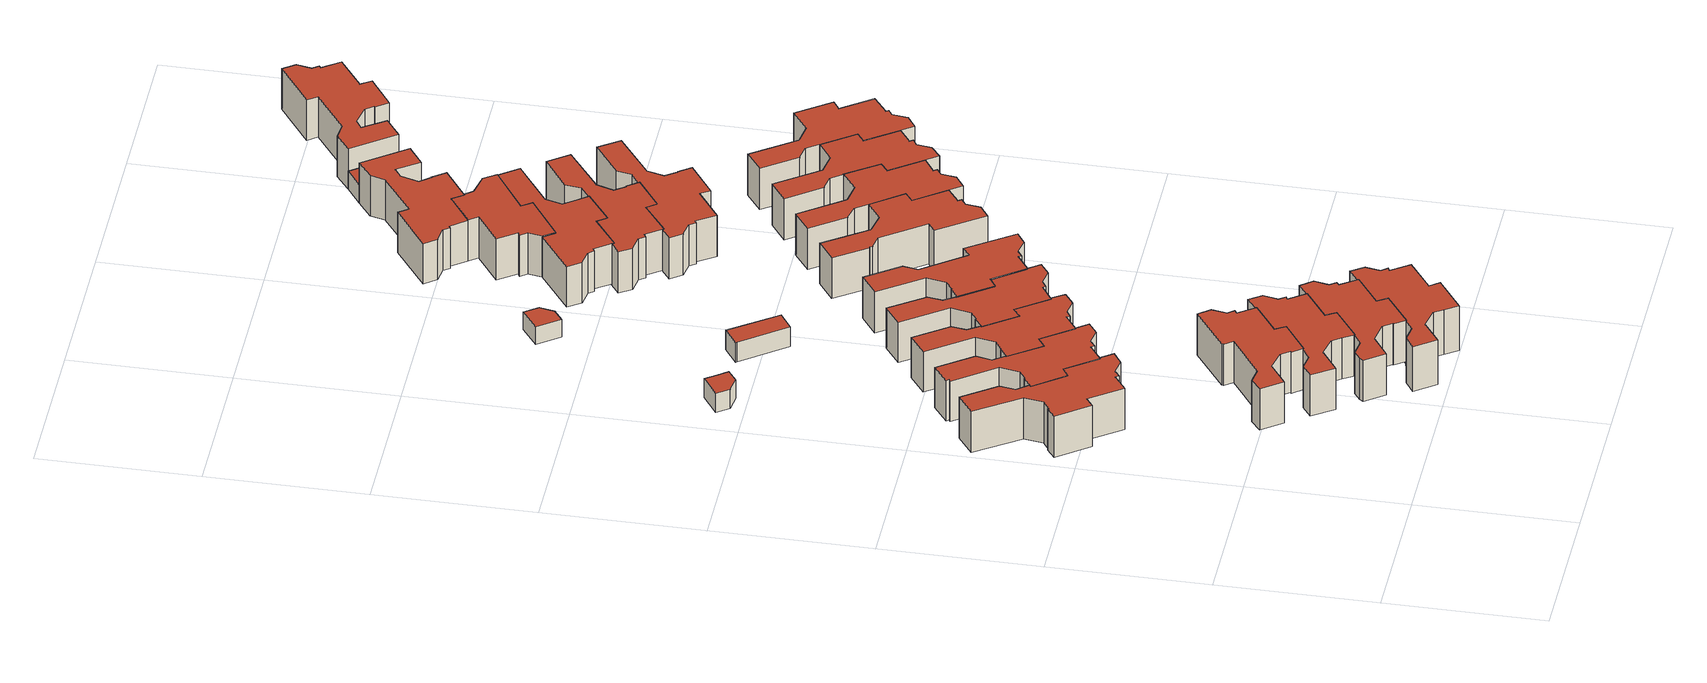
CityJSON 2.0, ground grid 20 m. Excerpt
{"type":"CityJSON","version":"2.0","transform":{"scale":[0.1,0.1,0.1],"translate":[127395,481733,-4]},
"CityObjects":{
"building1":{"type":"Building","attributes":{"b3_dak_type":"multiple horizontal","b3_h_dak_50p":2.97,"b3_h_dak_70p":2.99,"b3_h_dak_max":3.89,"b3_h_dak_min":-0.22,"b3_h_maaiveld":-2.86,"b3_kas_warenhuis":false,"b3_mutatie_ahn3_ahn4":false,"b3_reconstructie_onvolledig":false,"b3_rmse_lod12":1.41,"b3_rmse_lod13":0.107,"b3_rmse_lod22":0.107,"b3_val3dity_lod12":"[]","b3_val3dity_lod13":"[]","b3_val3dity_lod22":"[]","b3_volume_lod12":563.23,"b3_volume_lod13":501.53,"b3_volume_lod22":500.66,"geconstateerd":false,"oorspronkelijkbouwjaar":1978,"status":"Pand in gebruik"},"children":["building1-1"]},
"building1-1":{"type":"BuildingPart","parents":["building1"],"geometry":[{"type":"Solid","lod":"1.2","boundaries":[[[[0,1,2,3,4,5,6,7,8,9,10,11,12,13,14,15,16,17,18,19,20,21,22]],[[23,10,9,24]],[[25,11,10,23]],[[26,19,18,27]],[[28,22,21,29]],[[29,21,20,30]],[[31,14,13,32]],[[27,18,17,33]],[[33,17,16,34]],[[34,16,15,35]],[[30,20,19,26]],[[35,15,14,31]],[[24,9,8,36]],[[37,12,11,25]],[[32,13,12,37]],[[38,1,0,39]],[[40,2,1,38]],[[41,7,6,42]],[[42,6,5,43]],[[36,8,7,41]],[[43,5,4,44]],[[44,4,3,45]],[[45,3,2,40]],[[39,0,22,28]],[[39,28,29,30,26,27,33,34,35,31,32,37,25,23,24,36,41,42,43,44,45,40,38]]]],"semantics":{"surfaces":[{"type":"GroundSurface"},{"type":"WallSurface","on_footprint_edge":true},{"type":"RoofSurface"}],"values":[[0,1,1,1,1,1,1,1,1,1,1,1,1,1,1,1,1,1,1,1,1,1,1,1,2]]}}]},
"building2":{"type":"Building","attributes":{"b3_dak_type":"multiple horizontal","b3_h_dak_50p":2.95,"b3_h_dak_70p":2.96,"b3_h_dak_max":3.87,"b3_h_dak_min":-0.23,"b3_h_maaiveld":-2.85,"b3_kas_warenhuis":false,"b3_mutatie_ahn3_ahn4":false,"b3_reconstructie_onvolledig":false,"b3_rmse_lod12":1.06,"b3_rmse_lod13":0.112,"b3_rmse_lod22":0.112,"b3_val3dity_lod12":"[]","b3_val3dity_lod13":"[]","b3_val3dity_lod22":"[]","b3_volume_lod12":508.77,"b3_volume_lod13":480.36,"b3_volume_lod22":480.22,"geconstateerd":false,"oorspronkelijkbouwjaar":1978,"status":"Pand in gebruik"},"children":["building2-1"]},
"building2-1":{"type":"BuildingPart","parents":["building2"],"geometry":[{"type":"Solid","lod":"1.2","boundaries":[[[[46,47,48,49,50,51,52,53,54,55,56,57,58,59,60,61,62,63,64,65,66]],[[67,53,52,68]],[[69,58,57,70]],[[71,62,61,72]],[[73,49,48,74]],[[75,50,49,73]],[[70,57,56,76]],[[76,56,55,77]],[[77,55,54,78]],[[79,59,58,69]],[[78,54,53,67]],[[80,51,50,75]],[[68,52,51,80]],[[81,47,46,82]],[[74,48,47,81]],[[82,46,66,83]],[[84,63,62,71]],[[72,61,60,85]],[[85,60,59,79]],[[83,66,65,86]],[[87,64,63,84]],[[86,65,64,87]],[[86,87,84,71,72,85,79,69,70,76,77,78,67,68,80,75,73,74,81,82,83]]]],"semantics":{"surfaces":[{"type":"GroundSurface"},{"type":"WallSurface","on_footprint_edge":true},{"type":"RoofSurface"}],"values":[[0,1,1,1,1,1,1,1,1,1,1,1,1,1,1,1,1,1,1,1,1,1,2]]}}]},
"building3":{"type":"Building","attributes":{"b3_dak_type":"multiple horizontal","b3_h_dak_50p":2.97,"b3_h_dak_70p":2.99,"b3_h_dak_max":4.16,"b3_h_dak_min":-0.22,"b3_h_maaiveld":-2.82,"b3_kas_warenhuis":false,"b3_mutatie_ahn3_ahn4":false,"b3_reconstructie_onvolledig":false,"b3_rmse_lod12":1.44,"b3_rmse_lod13":0.101,"b3_rmse_lod22":0.101,"b3_val3dity_lod12":"[]","b3_val3dity_lod13":"[]","b3_val3dity_lod22":"[]","b3_volume_lod12":552.37,"b3_volume_lod13":491.24,"b3_volume_lod22":490.41,"geconstateerd":false,"oorspronkelijkbouwjaar":1978,"status":"Pand in gebruik"},"children":["building3-1"]},
"building3-1":{"type":"BuildingPart","parents":["building3"],"geometry":[{"type":"Solid","lod":"1.2","boundaries":[[[[88,89,90,91,92,93,94,95,96,97,98,99,100,101,102,103,104,105,106,107,108,109,110,111,112]],[[113,101,100,114]],[[115,102,101,113]],[[116,110,109,117]],[[118,112,111,119]],[[120,88,112,118]],[[45,105,104,44]],[[117,109,108,121]],[[121,108,107,122]],[[122,107,106,40]],[[40,106,105,45]],[[114,100,99,123]],[[43,103,102,115]],[[44,104,103,43]],[[124,92,91,125]],[[126,93,92,124]],[[127,98,97,128]],[[128,97,96,129]],[[123,99,98,127]],[[129,96,95,130]],[[130,95,94,131]],[[131,94,93,126]],[[125,91,90,132]],[[132,90,89,133]],[[119,111,110,116]],[[133,89,88,120]],[[133,120,118,119,116,117,121,122,40,45,44,43,115,113,114,123,127,128,129,130,131,126,124,125,132]]]],"semantics":{"surfaces":[{"type":"GroundSurface"},{"type":"WallSurface","on_footprint_edge":true},{"type":"RoofSurface"}],"values":[[0,1,1,1,1,1,1,1,1,1,1,1,1,1,1,1,1,1,1,1,1,1,1,1,1,1,2]]}}]},
"building4":{"type":"Building","attributes":{"b3_dak_type":"multiple horizontal","b3_h_dak_50p":2.94,"b3_h_dak_70p":2.95,"b3_h_dak_max":3.86,"b3_h_dak_min":-0.25,"b3_h_maaiveld":-2.88,"b3_kas_warenhuis":false,"b3_mutatie_ahn3_ahn4":false,"b3_reconstructie_onvolledig":false,"b3_rmse_lod12":1.03,"b3_rmse_lod13":0.111,"b3_rmse_lod22":0.111,"b3_val3dity_lod12":"[]","b3_val3dity_lod13":"[]","b3_val3dity_lod22":"[]","b3_volume_lod12":493.29,"b3_volume_lod13":463.7,"b3_volume_lod22":463.24,"geconstateerd":false,"oorspronkelijkbouwjaar":1978,"status":"Pand in gebruik"},"children":["building4-1"]},
"building4-1":{"type":"BuildingPart","parents":["building4"],"geometry":[{"type":"Solid","lod":"1.2","boundaries":[[[[134,135,136,54,53,52,51,137,138,139,140,141,142,143,144,145,146,147,148,149,150,151]],[[152,145,144,153]],[[154,149,148,155]],[[156,135,134,157]],[[158,141,140,159]],[[160,142,141,158]],[[155,148,147,161]],[[161,147,146,162]],[[163,150,149,154]],[[162,146,145,152]],[[80,51,52,68]],[[164,137,51,80]],[[165,143,142,160]],[[153,144,143,165]],[[166,136,135,156]],[[78,54,136,166]],[[167,138,137,164]],[[159,140,139,168]],[[168,139,138,167]],[[68,52,53,67]],[[67,53,54,78]],[[157,134,151,169]],[[169,151,150,163]],[[169,163,154,155,161,162,152,153,165,160,158,159,168,167,164,80,68,67,78,166,156,157]]]],"semantics":{"surfaces":[{"type":"GroundSurface"},{"type":"WallSurface","on_footprint_edge":true},{"type":"RoofSurface"}],"values":[[0,1,1,1,1,1,1,1,1,1,1,1,1,1,1,1,1,1,1,1,1,1,1,2]]}}]},
"building5":{"type":"Building","attributes":{"b3_dak_type":"multiple horizontal","b3_h_dak_50p":-0.2,"b3_h_dak_70p":-0.18,"b3_h_dak_max":-0.05,"b3_h_dak_min":-0.37,"b3_h_maaiveld":-2.86,"b3_kas_warenhuis":false,"b3_mutatie_ahn3_ahn4":false,"b3_reconstructie_onvolledig":false,"b3_rmse_lod12":0.0463,"b3_rmse_lod13":0.0463,"b3_rmse_lod22":0.0457,"b3_val3dity_lod12":"[]","b3_val3dity_lod13":"[]","b3_val3dity_lod22":"[]","b3_volume_lod12":25.71,"b3_volume_lod13":25.71,"b3_volume_lod22":25.7,"geconstateerd":false,"oorspronkelijkbouwjaar":1978,"status":"Pand in gebruik"},"children":["building5-1"]},
"building5-1":{"type":"BuildingPart","parents":["building5"],"geometry":[{"type":"Solid","lod":"1.2","boundaries":[[[[170,171,172,173,174,175]],[[176,171,170,177]],[[178,172,171,176]],[[179,173,172,178]],[[177,170,175,180]],[[180,175,174,181]],[[181,174,173,179]],[[181,179,178,176,177,180]]]],"semantics":{"surfaces":[{"type":"GroundSurface"},{"type":"WallSurface","on_footprint_edge":true},{"type":"RoofSurface"}],"values":[[0,1,1,1,1,1,1,2]]}}]},
"building6":{"type":"Building","attributes":{"b3_dak_type":"multiple horizontal","b3_h_dak_50p":2.94,"b3_h_dak_70p":2.96,"b3_h_dak_max":3.9,"b3_h_dak_min":-0.2,"b3_h_maaiveld":-2.87,"b3_kas_warenhuis":false,"b3_mutatie_ahn3_ahn4":false,"b3_reconstructie_onvolledig":false,"b3_rmse_lod12":1.04,"b3_rmse_lod13":0.114,"b3_rmse_lod22":0.113,"b3_val3dity_lod12":"[]","b3_val3dity_lod13":"[]","b3_val3dity_lod22":"[]","b3_volume_lod12":497.95,"b3_volume_lod13":465.53,"b3_volume_lod22":465.27,"geconstateerd":false,"oorspronkelijkbouwjaar":1978,"status":"Pand in gebruik"},"children":["building6-1"]},
"building6-1":{"type":"BuildingPart","parents":["building6"],"geometry":[{"type":"Solid","lod":"1.2","boundaries":[[[[182,183,146,145,144,143,184,185,186,187,188,189,190,191,192,193,194,195,196,197,198,199,200,201]],[[202,192,191,203]],[[204,197,196,205]],[[206,198,197,204]],[[207,188,187,208]],[[209,189,188,207]],[[205,196,195,210]],[[210,195,194,211]],[[211,194,193,212]],[[212,193,192,202]],[[208,187,186,213]],[[214,190,189,209]],[[203,191,190,214]],[[215,183,182,216]],[[162,146,183,215]],[[217,185,184,218]],[[218,184,143,165]],[[213,186,185,217]],[[165,143,144,153]],[[153,144,145,152]],[[152,145,146,162]],[[216,182,201,219]],[[220,199,198,206]],[[219,201,200,221]],[[221,200,199,220]],[[221,220,206,204,205,210,211,212,202,203,214,209,207,208,213,217,218,165,153,152,162,215,216,219]]]],"semantics":{"surfaces":[{"type":"GroundSurface"},{"type":"WallSurface","on_footprint_edge":true},{"type":"RoofSurface"}],"values":[[0,1,1,1,1,1,1,1,1,1,1,1,1,1,1,1,1,1,1,1,1,1,1,1,1,2]]}}]},
"building7":{"type":"Building","attributes":{"b3_dak_type":"multiple horizontal","b3_h_dak_50p":3.01,"b3_h_dak_70p":3.02,"b3_h_dak_max":3.23,"b3_h_dak_min":-0.16,"b3_h_maaiveld":-3.36,"b3_kas_warenhuis":false,"b3_mutatie_ahn3_ahn4":false,"b3_reconstructie_onvolledig":false,"b3_rmse_lod12":1.03,"b3_rmse_lod13":0.0309,"b3_rmse_lod22":0.0296,"b3_val3dity_lod12":"[]","b3_val3dity_lod13":"[]","b3_val3dity_lod22":"[]","b3_volume_lod12":557.04,"b3_volume_lod13":526.97,"b3_volume_lod22":526.44,"geconstateerd":false,"oorspronkelijkbouwjaar":1978,"status":"Pand in gebruik"},"children":["building7-1"]},
"building7-1":{"type":"BuildingPart","parents":["building7"],"geometry":[{"type":"Solid","lod":"1.2","boundaries":[[[[222,223,224,225,226,227,228,229,230,231,232,233,234,235,236,237,238,239,240,241,242,243]],[[244,241,240,245]],[[246,223,222,247]],[[248,233,232,249]],[[250,234,233,248]],[[245,240,239,251]],[[251,239,238,252]],[[253,242,241,244]],[[254,237,236,255]],[[252,238,237,254]],[[249,232,231,256]],[[257,235,234,250]],[[255,236,235,257]],[[258,224,223,246]],[[212,225,224,258]],[[259,230,229,260]],[[260,229,228,214]],[[256,231,230,259]],[[214,228,227,203]],[[203,227,226,202]],[[202,226,225,212]],[[247,222,243,261]],[[261,243,242,253]],[[261,253,244,245,251,252,254,255,257,250,248,249,256,259,260,214,203,202,212,258,246,247]]]],"semantics":{"surfaces":[{"type":"GroundSurface"},{"type":"WallSurface","on_footprint_edge":true},{"type":"RoofSurface"}],"values":[[0,1,1,1,1,1,1,1,1,1,1,1,1,1,1,1,1,1,1,1,1,1,1,2]]}}]},
"building8":{"type":"Building","attributes":{"b3_dak_type":"multiple horizontal","b3_h_dak_50p":2.96,"b3_h_dak_70p":2.98,"b3_h_dak_max":3.89,"b3_h_dak_min":-0.31,"b3_h_maaiveld":-2.83,"b3_kas_warenhuis":false,"b3_mutatie_ahn3_ahn4":false,"b3_reconstructie_onvolledig":false,"b3_rmse_lod12":1.5,"b3_rmse_lod13":0.111,"b3_rmse_lod22":0.111,"b3_val3dity_lod12":"[]","b3_val3dity_lod13":"[]","b3_val3dity_lod22":"[]","b3_volume_lod12":550.15,"b3_volume_lod13":486.64,"b3_volume_lod22":485.72,"geconstateerd":false,"oorspronkelijkbouwjaar":1978,"status":"Pand in gebruik"},"children":["building8-1"]},
"building8-1":{"type":"BuildingPart","parents":["building8"],"geometry":[{"type":"Solid","lod":"1.2","boundaries":[[[[262,263,264,96,95,94,93,265,266,267,268,269,270,271,272,273,274,275,276,277,278,279,280,281,282]],[[283,263,262,284]],[[285,264,263,283]],[[286,268,267,287]],[[288,271,270,289]],[[289,270,269,290]],[[131,94,95,130]],[[287,267,266,291]],[[291,266,265,292]],[[292,265,93,126]],[[290,269,268,286]],[[126,93,94,131]],[[284,262,282,293]],[[129,96,264,285]],[[130,95,96,129]],[[294,273,272,295]],[[296,274,273,294]],[[293,282,281,297]],[[297,281,280,298]],[[299,279,278,300]],[[301,277,276,302]],[[302,276,275,303]],[[300,278,277,301]],[[303,275,274,296]],[[295,272,271,288]],[[298,280,279,299]],[[298,299,300,301,302,303,296,294,295,288,289,290,286,287,291,292,126,131,130,129,285,283,284,293,297]]]],"semantics":{"surfaces":[{"type":"GroundSurface"},{"type":"WallSurface","on_footprint_edge":true},{"type":"RoofSurface"}],"values":[[0,1,1,1,1,1,1,1,1,1,1,1,1,1,1,1,1,1,1,1,1,1,1,1,1,1,2]]}}]},
"building9":{"type":"Building","attributes":{"b3_dak_type":"multiple horizontal","b3_h_dak_50p":-0.06,"b3_h_dak_70p":-0.04,"b3_h_dak_max":0.17,"b3_h_dak_min":-0.15,"b3_h_maaiveld":-2.81,"b3_kas_warenhuis":false,"b3_mutatie_ahn3_ahn4":false,"b3_reconstructie_onvolledig":false,"b3_rmse_lod12":0.0431,"b3_rmse_lod13":0.0431,"b3_rmse_lod22":0.0318,"b3_val3dity_lod12":"[]","b3_val3dity_lod13":"[]","b3_val3dity_lod22":"[]","b3_volume_lod12":53.74,"b3_volume_lod13":53.74,"b3_volume_lod22":53.49,"geconstateerd":false,"oorspronkelijkbouwjaar":1998,"status":"Pand in gebruik"},"children":["building9-1"]},
"building9-1":{"type":"BuildingPart","parents":["building9"],"geometry":[{"type":"Solid","lod":"1.2","boundaries":[[[[304,305,306,307,308]],[[309,304,308,310]],[[310,308,307,311]],[[311,307,306,312]],[[312,306,305,313]],[[313,305,304,309]],[[313,309,310,311,312]]]],"semantics":{"surfaces":[{"type":"GroundSurface"},{"type":"WallSurface","on_footprint_edge":true},{"type":"RoofSurface"}],"values":[[0,1,1,1,1,1,2]]}}]},
"building10":{"type":"Building","attributes":{"b3_dak_type":"multiple horizontal","b3_h_dak_50p":2.97,"b3_h_dak_70p":2.99,"b3_h_dak_max":3.93,"b3_h_dak_min":-0.15,"b3_h_maaiveld":-2.81,"b3_kas_warenhuis":false,"b3_mutatie_ahn3_ahn4":false,"b3_reconstructie_onvolledig":false,"b3_rmse_lod12":1.39,"b3_rmse_lod13":0.11,"b3_rmse_lod22":0.109,"b3_val3dity_lod12":"[]","b3_val3dity_lod13":"[]","b3_val3dity_lod22":"[]","b3_volume_lod12":549.54,"b3_volume_lod13":488.63,"b3_volume_lod22":487.69,"geconstateerd":false,"oorspronkelijkbouwjaar":1978,"status":"Pand in gebruik"},"children":["building10-1"]},
"building10-1":{"type":"BuildingPart","parents":["building10"],"geometry":[{"type":"Solid","lod":"1.2","boundaries":[[[[314,315,316,317,318,319,320,321,322,323,324,325,277,276,275,274,326,327,328,329,330,331,332]],[[333,324,323,334]],[[335,325,324,333]],[[336,329,328,337]],[[338,332,331,339]],[[339,331,330,340]],[[303,275,276,302]],[[337,328,327,341]],[[341,327,326,342]],[[342,326,274,296]],[[340,330,329,336]],[[296,274,275,303]],[[334,323,322,343]],[[301,277,325,335]],[[302,276,277,301]],[[344,315,314,345]],[[346,316,315,344]],[[347,321,320,348]],[[348,320,319,349]],[[343,322,321,347]],[[349,319,318,350]],[[350,318,317,351]],[[351,317,316,346]],[[345,314,332,338]],[[345,338,339,340,336,337,341,342,296,303,302,301,335,333,334,343,347,348,349,350,351,346,344]]]],"semantics":{"surfaces":[{"type":"GroundSurface"},{"type":"WallSurface","on_footprint_edge":true},{"type":"RoofSurface"}],"values":[[0,1,1,1,1,1,1,1,1,1,1,1,1,1,1,1,1,1,1,1,1,1,1,1,2]]}}]},
"building11":{"type":"Building","attributes":{"b3_dak_type":"multiple horizontal","b3_h_dak_50p":-0.18,"b3_h_dak_70p":-0.15,"b3_h_dak_max":-0.06,"b3_h_dak_min":-0.28,"b3_h_maaiveld":-2.73,"b3_kas_warenhuis":false,"b3_mutatie_ahn3_ahn4":false,"b3_reconstructie_onvolledig":false,"b3_rmse_lod12":0.0404,"b3_rmse_lod13":0.0404,"b3_rmse_lod22":0.0387,"b3_val3dity_lod12":"[]","b3_val3dity_lod13":"[]","b3_val3dity_lod22":"[]","b3_volume_lod12":26.04,"b3_volume_lod13":26.04,"b3_volume_lod22":25.97,"geconstateerd":false,"oorspronkelijkbouwjaar":1978,"status":"Pand in gebruik"},"children":["building11-1"]},
"building11-1":{"type":"BuildingPart","parents":["building11"],"geometry":[{"type":"Solid","lod":"1.2","boundaries":[[[[352,353,354,355,356]],[[357,353,352,358]],[[359,355,354,360]],[[360,354,353,357]],[[361,356,355,359]],[[358,352,356,361]],[[358,361,359,360,357]]]],"semantics":{"surfaces":[{"type":"GroundSurface"},{"type":"WallSurface","on_footprint_edge":true},{"type":"RoofSurface"}],"values":[[0,1,1,1,1,1,2]]}}]},
"building12":{"type":"Building","attributes":{"b3_dak_type":"multiple horizontal","b3_h_dak_50p":3.01,"b3_h_dak_70p":3.06,"b3_h_dak_max":3.98,"b3_h_dak_min":-0.26,"b3_h_maaiveld":-2.8,"b3_kas_warenhuis":false,"b3_mutatie_ahn3_ahn4":false,"b3_reconstructie_onvolledig":false,"b3_rmse_lod12":1.43,"b3_rmse_lod13":0.128,"b3_rmse_lod22":0.124,"b3_val3dity_lod12":"[]","b3_val3dity_lod13":"[]","b3_val3dity_lod22":"[]","b3_volume_lod12":576.43,"b3_volume_lod13":513.36,"b3_volume_lod22":509.9,"geconstateerd":false,"oorspronkelijkbouwjaar":1978,"status":"Pand in gebruik"},"children":["building12-1"]},
"building12-1":{"type":"BuildingPart","parents":["building12"],"geometry":[{"type":"Solid","lod":"1.2","boundaries":[[[[362,363,364,365,366,367,368,319,318,317,316,369,370,371,372,373,374,375,376]],[[377,367,366,378]],[[379,368,367,377]],[[380,372,371,381]],[[382,375,374,383]],[[383,374,373,384]],[[385,317,318,386]],[[381,371,370,387]],[[387,370,369,388]],[[388,369,316,389]],[[384,373,372,380]],[[389,316,317,385]],[[390,363,362,391]],[[392,319,368,379]],[[386,318,319,392]],[[393,365,364,394]],[[378,366,365,393]],[[394,364,363,390]],[[391,362,376,395]],[[395,376,375,382]],[[395,382,383,384,380,381,387,388,389,385,386,392,379,377,378,393,394,390,391]]]],"semantics":{"surfaces":[{"type":"GroundSurface"},{"type":"WallSurface","on_footprint_edge":true},{"type":"RoofSurface"}],"values":[[0,1,1,1,1,1,1,1,1,1,1,1,1,1,1,1,1,1,1,1,2]]}}]},
"building13":{"type":"Building","attributes":{"b3_dak_type":"multiple horizontal","b3_h_dak_50p":2.97,"b3_h_dak_70p":2.99,"b3_h_dak_max":4.14,"b3_h_dak_min":-0.32,"b3_h_maaiveld":-2.81,"b3_kas_warenhuis":false,"b3_mutatie_ahn3_ahn4":false,"b3_reconstructie_onvolledig":false,"b3_rmse_lod12":1.45,"b3_rmse_lod13":0.0956,"b3_rmse_lod22":0.0963,"b3_val3dity_lod12":"[]","b3_val3dity_lod13":"[]","b3_val3dity_lod22":"[]","b3_volume_lod12":552.78,"b3_volume_lod13":492.16,"b3_volume_lod22":491.53,"geconstateerd":false,"oorspronkelijkbouwjaar":1978,"status":"Pand in gebruik"},"children":["building13-1"]},
"building13-1":{"type":"BuildingPart","parents":["building13"],"geometry":[{"type":"Solid","lod":"1.2","boundaries":[[[[396,397,398,399,400,401,402,403,404,405,406,407,408,409,410,411,412,413,414]],[[415,397,396,416]],[[416,396,414,417]],[[417,414,413,418]],[[418,413,412,419]],[[420,411,410,421]],[[422,409,408,423]],[[421,410,409,422]],[[424,406,405,425]],[[425,405,404,426]],[[427,402,401,428]],[[429,403,402,427]],[[426,404,403,429]],[[430,400,399,431]],[[428,401,400,430]],[[432,398,397,415]],[[431,399,398,432]],[[419,412,411,420]],[[423,408,407,433]],[[433,407,406,424]],[[433,424,425,426,429,427,428,430,431,432,415,416,417,418,419,420,421,422,423]]]],"semantics":{"surfaces":[{"type":"GroundSurface"},{"type":"WallSurface","on_footprint_edge":true},{"type":"RoofSurface"}],"values":[[0,1,1,1,1,1,1,1,1,1,1,1,1,1,1,1,1,1,1,1,2]]}}]},
"building14":{"type":"Building","attributes":{"b3_dak_type":"multiple horizontal","b3_h_dak_50p":2.97,"b3_h_dak_70p":2.99,"b3_h_dak_max":4,"b3_h_dak_min":-0.34,"b3_h_maaiveld":-2.84,"b3_kas_warenhuis":false,"b3_mutatie_ahn3_ahn4":false,"b3_reconstructie_onvolledig":false,"b3_rmse_lod12":1.43,"b3_rmse_lod13":0.118,"b3_rmse_lod22":0.118,"b3_val3dity_lod12":"[]","b3_val3dity_lod13":"[]","b3_val3dity_lod22":"[]","b3_volume_lod12":568.82,"b3_volume_lod13":509.53,"b3_volume_lod22":509.28,"geconstateerd":false,"oorspronkelijkbouwjaar":1978,"status":"Pand in gebruik"},"children":["building14-1"]},
"building14-1":{"type":"BuildingPart","parents":["building14"],"geometry":[{"type":"Solid","lod":"1.2","boundaries":[[[[434,435,436,437,438,439,440,441,442,443,444,445,446,447,448,449,450,451]],[[452,448,447,453]],[[454,451,450,455]],[[453,447,446,456]],[[456,446,445,457]],[[458,449,448,452]],[[457,445,444,459]],[[455,450,449,458]],[[459,444,443,460]],[[461,441,440,462]],[[463,442,441,461]],[[460,443,442,463]],[[464,439,438,465]],[[462,440,439,464]],[[466,437,436,467]],[[465,438,437,466]],[[468,435,434,469]],[[467,436,435,468]],[[469,434,451,454]],[[454,455,458,452,453,456,457,459,460,463,461,462,464,465,466,467,468,469]]]],"semantics":{"surfaces":[{"type":"GroundSurface"},{"type":"WallSurface","on_footprint_edge":true},{"type":"RoofSurface"}],"values":[[0,1,1,1,1,1,1,1,1,1,1,1,1,1,1,1,1,1,1,2]]}}]},
"building15":{"type":"Building","attributes":{"b3_dak_type":"multiple horizontal","b3_h_dak_50p":2.97,"b3_h_dak_70p":2.99,"b3_h_dak_max":3.91,"b3_h_dak_min":-0.24,"b3_h_maaiveld":-2.86,"b3_kas_warenhuis":false,"b3_mutatie_ahn3_ahn4":false,"b3_reconstructie_onvolledig":false,"b3_rmse_lod12":1.47,"b3_rmse_lod13":0.0912,"b3_rmse_lod22":0.0916,"b3_val3dity_lod12":"[]","b3_val3dity_lod13":"[]","b3_val3dity_lod22":"[]","b3_volume_lod12":562.94,"b3_volume_lod13":499.33,"b3_volume_lod22":498.68,"geconstateerd":false,"oorspronkelijkbouwjaar":1978,"status":"Pand in gebruik"},"children":["building15-1"]},
"building15-1":{"type":"BuildingPart","parents":["building15"],"geometry":[{"type":"Solid","lod":"1.2","boundaries":[[[[470,471,472,473,474,475,476,477,478,479,480,481,482,483,484,485,486,487]],[[488,486,485,489]],[[489,485,484,490]],[[490,484,483,491]],[[491,483,482,492]],[[492,482,481,493]],[[493,481,480,494]],[[494,480,479,495]],[[495,479,478,496]],[[496,478,477,417]],[[417,477,476,416]],[[416,476,475,415]],[[497,473,472,498]],[[499,474,473,497]],[[415,475,474,499]],[[500,471,470,501]],[[498,472,471,500]],[[502,487,486,488]],[[501,470,487,502]],[[501,502,488,489,490,491,492,493,494,495,496,417,416,415,499,497,498,500]]]],"semantics":{"surfaces":[{"type":"GroundSurface"},{"type":"WallSurface","on_footprint_edge":true},{"type":"RoofSurface"}],"values":[[0,1,1,1,1,1,1,1,1,1,1,1,1,1,1,1,1,1,1,2]]}}]},
"building16":{"type":"Building","attributes":{"b3_dak_type":"multiple horizontal","b3_h_dak_50p":2.96,"b3_h_dak_70p":2.98,"b3_h_dak_max":4.12,"b3_h_dak_min":-0.21,"b3_h_maaiveld":-2.87,"b3_kas_warenhuis":false,"b3_mutatie_ahn3_ahn4":false,"b3_reconstructie_onvolledig":false,"b3_rmse_lod12":1.45,"b3_rmse_lod13":0.104,"b3_rmse_lod22":0.105,"b3_val3dity_lod12":"[]","b3_val3dity_lod13":"[]","b3_val3dity_lod22":"[]","b3_volume_lod12":544.85,"b3_volume_lod13":482.38,"b3_volume_lod22":481.88,"geconstateerd":false,"oorspronkelijkbouwjaar":1978,"status":"Pand in gebruik"},"children":["building16-1"]},
"building16-1":{"type":"BuildingPart","parents":["building16"],"geometry":[{"type":"Solid","lod":"1.2","boundaries":[[[[503,504,505,506,507,508,509,510,511,512,513,514,515,516,517,518,519,520,521,522,523,524,525]],[[526,519,518,527]],[[527,518,517,528]],[[529,522,521,530]],[[531,520,519,526]],[[528,517,516,532]],[[533,515,514,469]],[[532,516,515,533]],[[530,521,520,531]],[[469,514,513,468]],[[468,513,512,467]],[[534,508,507,535]],[[467,512,511,466]],[[466,511,510,536]],[[537,509,508,534]],[[536,510,509,537]],[[538,506,505,539]],[[535,507,506,538]],[[540,504,503,541]],[[539,505,504,540]],[[542,525,524,543]],[[541,503,525,542]],[[543,524,523,544]],[[544,523,522,529]],[[544,529,530,531,526,527,528,532,533,469,468,467,466,536,537,534,535,538,539,540,541,542,543]]]],"semantics":{"surfaces":[{"type":"GroundSurface"},{"type":"WallSurface","on_footprint_edge":true},{"type":"RoofSurface"}],"values":[[0,1,1,1,1,1,1,1,1,1,1,1,1,1,1,1,1,1,1,1,1,1,1,1,2]]}}]},
"building17":{"type":"Building","attributes":{"b3_dak_type":"multiple horizontal","b3_h_dak_50p":3,"b3_h_dak_70p":3.06,"b3_h_dak_max":3.96,"b3_h_dak_min":2.78,"b3_h_maaiveld":-2.82,"b3_kas_warenhuis":false,"b3_mutatie_ahn3_ahn4":false,"b3_reconstructie_onvolledig":false,"b3_rmse_lod12":0.126,"b3_rmse_lod13":0.126,"b3_rmse_lod22":0.121,"b3_val3dity_lod12":"[]","b3_val3dity_lod13":"[]","b3_val3dity_lod22":"[]","b3_volume_lod12":451.17,"b3_volume_lod13":451.17,"b3_volume_lod22":448.85,"geconstateerd":false,"oorspronkelijkbouwjaar":1978,"status":"Pand in gebruik"},"children":["building17-1"]},
"building17-1":{"type":"BuildingPart","parents":["building17"],"geometry":[{"type":"Solid","lod":"1.2","boundaries":[[[[446,445,444,443,545,546,547,548,549,550,551,552,553,554,555,556,447]],[[557,556,555,558]],[[558,555,554,559]],[[560,552,551,561]],[[559,554,553,562]],[[562,553,552,560]],[[561,551,550,563]],[[563,550,549,564]],[[565,445,446,566]],[[564,549,548,567]],[[567,548,547,568]],[[568,547,546,569]],[[569,546,545,570]],[[566,446,447,571]],[[570,545,443,572]],[[572,443,444,573]],[[573,444,445,565]],[[571,447,556,557]],[[571,557,558,559,562,560,561,563,564,567,568,569,570,572,573,565,566]]]],"semantics":{"surfaces":[{"type":"GroundSurface"},{"type":"WallSurface","on_footprint_edge":true},{"type":"RoofSurface"}],"values":[[0,1,1,1,1,1,1,1,1,1,1,1,1,1,1,1,1,1,2]]}}]},
"building18":{"type":"Building","attributes":{"b3_dak_type":"multiple horizontal","b3_h_dak_50p":2.96,"b3_h_dak_70p":2.98,"b3_h_dak_max":3.86,"b3_h_dak_min":-0.28,"b3_h_maaiveld":-2.86,"b3_kas_warenhuis":false,"b3_mutatie_ahn3_ahn4":false,"b3_reconstructie_onvolledig":false,"b3_rmse_lod12":1.46,"b3_rmse_lod13":0.0917,"b3_rmse_lod22":0.0922,"b3_val3dity_lod12":"[]","b3_val3dity_lod13":"[]","b3_val3dity_lod22":"[]","b3_volume_lod12":570.01,"b3_volume_lod13":505.23,"b3_volume_lod22":504.67,"geconstateerd":false,"oorspronkelijkbouwjaar":1978,"status":"Pand in gebruik"},"children":["building18-1"]},
"building18-1":{"type":"BuildingPart","parents":["building18"],"geometry":[{"type":"Solid","lod":"1.2","boundaries":[[[[574,575,576,577,578,579,580,581,582,583,504,503,525,524,584,585,586,587,588,589,590,591,592]],[[593,588,587,594]],[[594,587,586,595]],[[596,591,590,597]],[[598,589,588,593]],[[595,586,585,599]],[[600,584,524,543]],[[599,585,584,600]],[[597,590,589,598]],[[543,524,525,542]],[[542,525,503,541]],[[601,582,581,602]],[[541,503,504,540]],[[540,504,583,603]],[[602,581,580,604]],[[603,583,582,601]],[[605,579,578,606]],[[604,580,579,605]],[[607,577,576,608]],[[606,578,577,607]],[[609,575,574,610]],[[608,576,575,609]],[[610,574,592,611]],[[611,592,591,596]],[[611,596,597,598,593,594,595,599,600,543,542,541,540,603,601,602,604,605,606,607,608,609,610]]]],"semantics":{"surfaces":[{"type":"GroundSurface"},{"type":"WallSurface","on_footprint_edge":true},{"type":"RoofSurface"}],"values":[[0,1,1,1,1,1,1,1,1,1,1,1,1,1,1,1,1,1,1,1,1,1,1,1,2]]}}]},
"building19":{"type":"Building","attributes":{"b3_dak_type":"multiple horizontal","b3_h_dak_50p":2.97,"b3_h_dak_70p":3.02,"b3_h_dak_max":3.98,"b3_h_dak_min":-0.24,"b3_h_maaiveld":-2.76,"b3_kas_warenhuis":false,"b3_mutatie_ahn3_ahn4":false,"b3_reconstructie_onvolledig":false,"b3_rmse_lod12":1.57,"b3_rmse_lod13":0.118,"b3_rmse_lod22":0.115,"b3_val3dity_lod12":"[]","b3_val3dity_lod13":"[]","b3_val3dity_lod22":"[]","b3_volume_lod12":587.34,"b3_volume_lod13":517.32,"b3_volume_lod22":514.85,"geconstateerd":false,"oorspronkelijkbouwjaar":1978,"status":"Pand in gebruik"},"children":["building19-1"]},
"building19-1":{"type":"BuildingPart","parents":["building19"],"geometry":[{"type":"Solid","lod":"1.2","boundaries":[[[[612,613,614,615,616,617,618,619,620,621,622,623,624,625,626,552,551,550,627,628,629]],[[630,618,617,631]],[[632,623,622,633]],[[634,615,614,635]],[[636,613,612,637]],[[637,612,629,638]],[[633,622,621,639]],[[639,621,620,640]],[[640,620,619,641]],[[642,625,624,643]],[[644,626,625,642]],[[641,619,618,630]],[[631,617,616,645]],[[645,616,615,634]],[[635,614,613,636]],[[638,629,628,646]],[[646,628,627,647]],[[647,627,550,648]],[[648,550,551,649]],[[650,552,626,644]],[[643,624,623,632]],[[649,551,552,650]],[[649,650,644,642,643,632,633,639,640,641,630,631,645,634,635,636,637,638,646,647,648]]]],"semantics":{"surfaces":[{"type":"GroundSurface"},{"type":"WallSurface","on_footprint_edge":true},{"type":"RoofSurface"}],"values":[[0,1,1,1,1,1,1,1,1,1,1,1,1,1,1,1,1,1,1,1,1,1,2]]}}]},
"building20":{"type":"Building","attributes":{"b3_dak_type":"multiple horizontal","b3_h_dak_50p":2.96,"b3_h_dak_70p":2.98,"b3_h_dak_max":4.03,"b3_h_dak_min":-0.19,"b3_h_maaiveld":-2.88,"b3_kas_warenhuis":false,"b3_mutatie_ahn3_ahn4":false,"b3_reconstructie_onvolledig":false,"b3_rmse_lod12":1.42,"b3_rmse_lod13":0.0956,"b3_rmse_lod22":0.0952,"b3_val3dity_lod12":"[]","b3_val3dity_lod13":"[]","b3_val3dity_lod22":"[]","b3_volume_lod12":558.91,"b3_volume_lod13":495.69,"b3_volume_lod22":494.88,"geconstateerd":false,"oorspronkelijkbouwjaar":1978,"status":"Pand in gebruik"},"children":["building20-1"]},
"building20-1":{"type":"BuildingPart","parents":["building20"],"geometry":[{"type":"Solid","lod":"1.2","boundaries":[[[[651,652,653,654,655,486,485,656,657,658,659,660,661,662,663,664,665]],[[666,664,663,667]],[[667,663,662,668]],[[668,662,661,669]],[[669,661,660,670]],[[670,660,659,671]],[[671,659,658,672]],[[672,658,657,673]],[[673,657,656,674]],[[674,656,485,489]],[[489,485,486,488]],[[675,654,653,676]],[[677,655,654,675]],[[488,486,655,677]],[[678,652,651,679]],[[676,653,652,678]],[[680,665,664,666]],[[679,651,665,680]],[[679,680,666,667,668,669,670,671,672,673,674,489,488,677,675,676,678]]]],"semantics":{"surfaces":[{"type":"GroundSurface"},{"type":"WallSurface","on_footprint_edge":true},{"type":"RoofSurface"}],"values":[[0,1,1,1,1,1,1,1,1,1,1,1,1,1,1,1,1,1,2]]}}]},
"building21":{"type":"Building","attributes":{"b3_dak_type":"multiple horizontal","b3_h_dak_50p":2.96,"b3_h_dak_70p":2.98,"b3_h_dak_max":4.1,"b3_h_dak_min":-0.39,"b3_h_maaiveld":-2.9,"b3_kas_warenhuis":false,"b3_mutatie_ahn3_ahn4":false,"b3_reconstructie_onvolledig":false,"b3_rmse_lod12":1.49,"b3_rmse_lod13":0.311,"b3_rmse_lod22":0.311,"b3_val3dity_lod12":"[]","b3_val3dity_lod13":"[]","b3_val3dity_lod22":"[]","b3_volume_lod12":587.12,"b3_volume_lod13":526.29,"b3_volume_lod22":525.91,"geconstateerd":false,"oorspronkelijkbouwjaar":1978,"status":"Pand in gebruik"},"children":["building21-1"]},
"building21-1":{"type":"BuildingPart","parents":["building21"],"geometry":[{"type":"Solid","lod":"1.2","boundaries":[[[[681,682,683,684,685,686,687,688,689,664,663,690,691,692,693,694,695]],[[696,695,694,697]],[[698,693,692,699]],[[699,692,691,700]],[[700,691,690,701]],[[701,690,663,667]],[[666,664,689,702]],[[667,663,664,666]],[[702,689,688,703]],[[704,686,685,705]],[[706,687,686,704]],[[703,688,687,706]],[[707,684,683,708]],[[705,685,684,707]],[[708,683,682,709]],[[710,681,695,696]],[[697,694,693,698]],[[709,682,681,710]],[[709,710,696,697,698,699,700,701,667,666,702,703,706,704,705,707,708]]]],"semantics":{"surfaces":[{"type":"GroundSurface"},{"type":"WallSurface","on_footprint_edge":true},{"type":"RoofSurface"}],"values":[[0,1,1,1,1,1,1,1,1,1,1,1,1,1,1,1,1,1,2]]}}]},
"building22":{"type":"Building","attributes":{"b3_dak_type":"multiple horizontal","b3_h_dak_50p":-0.19,"b3_h_dak_70p":-0.17,"b3_h_dak_max":-0.01,"b3_h_dak_min":-0.28,"b3_h_maaiveld":-2.77,"b3_kas_warenhuis":false,"b3_mutatie_ahn3_ahn4":false,"b3_reconstructie_onvolledig":false,"b3_rmse_lod12":0.0328,"b3_rmse_lod13":0.0328,"b3_rmse_lod22":0.0314,"b3_val3dity_lod12":"[]","b3_val3dity_lod13":"[]","b3_val3dity_lod22":"[]","b3_volume_lod12":52.55,"b3_volume_lod13":52.55,"b3_volume_lod22":52.39,"geconstateerd":false,"oorspronkelijkbouwjaar":1978,"status":"Pand in gebruik"},"children":["building22-1"]},
"building22-1":{"type":"BuildingPart","parents":["building22"],"geometry":[{"type":"Solid","lod":"1.2","boundaries":[[[[711,619,618,712]],[[713,619,711,714]],[[714,711,712,715]],[[716,618,619,713]],[[715,712,618,716]],[[715,716,713,714]]]],"semantics":{"surfaces":[{"type":"GroundSurface"},{"type":"WallSurface","on_footprint_edge":true},{"type":"RoofSurface"}],"values":[[0,1,1,1,1,2]]}}]},
"building23":{"type":"Building","attributes":{"b3_dak_type":"multiple horizontal","b3_h_dak_50p":2.96,"b3_h_dak_70p":2.98,"b3_h_dak_max":3.98,"b3_h_dak_min":-0.29,"b3_h_maaiveld":-2.76,"b3_kas_warenhuis":false,"b3_mutatie_ahn3_ahn4":false,"b3_reconstructie_onvolledig":false,"b3_rmse_lod12":1.54,"b3_rmse_lod13":0.111,"b3_rmse_lod22":0.11,"b3_val3dity_lod12":"[]","b3_val3dity_lod13":"[]","b3_val3dity_lod22":"[]","b3_volume_lod12":589.32,"b3_volume_lod13":516.84,"b3_volume_lod22":515.81,"geconstateerd":false,"oorspronkelijkbouwjaar":1978,"status":"Pand in gebruik"},"children":["building23-1"]},
"building23-1":{"type":"BuildingPart","parents":["building23"],"geometry":[{"type":"Solid","lod":"1.2","boundaries":[[[[717,718,719,720,721,722,723,724,725,726,727,728,729,730,731,732,733,711,712,734,735]],[[736,731,730,737]],[[738,734,712,739]],[[740,722,721,741]],[[742,723,722,740]],[[737,730,729,743]],[[743,729,728,744]],[[744,728,727,745]],[[746,732,731,736]],[[747,733,732,746]],[[748,726,725,749]],[[745,727,726,748]],[[750,718,717,751]],[[752,724,723,742]],[[749,725,724,752]],[[753,735,734,738]],[[754,720,719,755]],[[741,721,720,754]],[[755,719,718,750]],[[751,717,735,753]],[[739,712,711,756]],[[756,711,733,747]],[[756,747,746,736,737,743,744,745,748,749,752,742,740,741,754,755,750,751,753,738,739]]]],"semantics":{"surfaces":[{"type":"GroundSurface"},{"type":"WallSurface","on_footprint_edge":true},{"type":"RoofSurface"}],"values":[[0,1,1,1,1,1,1,1,1,1,1,1,1,1,1,1,1,1,1,1,1,1,2]]}}]}
},
"vertices":[
[57,481,11],[68,467,11],[66,465,11],[95,426,11],[107,434,11],[135,395,11],[137,396,11],[148,381,11],[132,370,11],[113,373,11],[105,367,11],[102,371,11],[82,356,11],[53,396,11],[41,387,11],[12,427,11],[25,437,11],[26,436,11],[38,444,11],[42,469,11],[4,524,11],[30,543,11],[60,501,11],[105,367,70],[113,373,70],[102,371,70],[42,469,70],[38,444,70],[60,501,70],[30,543,70],[4,524,70],[41,387,70],[53,396,70],[26,436,70],[25,437,70],[12,427,70],[132,370,70],[82,356,70],[68,467,70],[57,481,70],[66,465,70],[148,381,70],[137,396,70],[135,395,70],[107,434,70],[95,426,70],
[244,300,11],[255,285,11],[252,266,11],[258,258,11],[254,255,11],[269,234,11],[230,206,11],[238,193,11],[198,165,11],[188,178,11],[189,179,11],[181,190,11],[156,195,11],[128,175,11],[109,201,11],[124,213,11],[144,210,11],[197,248,11],[189,258,11],[190,259,11],[190,261,11],[238,193,70],[230,206,70],[156,195,70],[181,190,70],[144,210,70],[124,213,70],[258,258,70],[252,266,70],[254,255,70],[189,179,70],[188,178,70],[198,165,70],[128,175,70],[269,234,70],[255,285,70],[244,300,70],[190,261,70],[197,248,70],[109,201,70],[190,259,70],[189,258,70],
[59,564,12],[83,582,12],[114,539,12],[110,519,12],[121,504,12],[120,504,12],[148,464,12],[161,473,12],[189,434,12],[190,435,12],[201,420,12],[186,409,12],[167,412,12],[159,406,12],[156,410,12],[135,395,12],[107,434,12],[95,426,12],[66,465,12],[80,475,12],[81,475,12],[92,483,12],[96,508,12],[59,559,12],[62,561,12],[159,406,70],[167,412,70],[156,410,70],[96,508,70],[92,483,70],[62,561,70],[59,559,70],[59,564,70],[81,475,70],[80,475,70],[186,409,70],[121,504,70],[110,519,70],[120,504,70],[201,420,70],[190,435,70],[189,434,70],[161,473,70],[148,464,70],[114,539,70],[83,582,70],
[163,159,11],[182,156,11],[197,166,11],[268,236,11],[283,247,11],[294,231,11],[290,212,11],[296,204,11],[292,202,11],[307,181,11],[268,153,11],[276,140,11],[236,111,11],[227,125,11],[219,136,11],[194,141,11],[166,121,11],[147,148,11],[276,140,70],[268,153,70],[194,141,70],[219,136,70],[182,156,70],[163,159,70],[296,204,70],[290,212,70],[292,202,70],[227,125,70],[236,111,70],[166,121,70],[268,236,70],[307,181,70],[197,166,70],[283,247,70],[294,231,70],[147,148,70],
[40,817,11],[29,832,11],[56,851,11],[66,837,11],[75,825,11],[60,814,11],[29,832,38],[40,817,38],[56,851,38],[66,837,38],[60,814,38],[75,825,38],
[221,102,11],[235,112,11],[306,182,11],[321,193,11],[333,178,11],[329,159,11],[335,151,11],[331,148,11],[346,127,11],[307,99,11],[315,86,11],[275,57,11],[265,71,11],[266,71,11],[258,83,11],[232,87,11],[205,68,11],[187,92,11],[190,97,11],[201,105,11],[315,86,70],[307,99,70],[232,87,70],[258,83,70],[205,68,70],[335,151,70],[329,159,70],[331,148,70],[266,71,70],[265,71,70],[275,57,70],[333,178,70],[346,127,70],[235,112,70],[221,102,70],[321,193,70],[306,182,70],[201,105,70],[187,92,70],[190,97,70],
[240,51,6],[260,48,6],[274,58,6],[275,57,6],[315,86,6],[307,99,6],[346,127,6],[345,129,6],[360,140,6],[371,124,6],[368,105,6],[374,97,6],[370,95,6],[386,72,6],[348,44,6],[357,32,6],[315,2,6],[304,18,6],[296,29,6],[271,34,6],[243,14,6],[224,40,6],[271,34,70],[296,29,70],[260,48,70],[240,51,70],[374,97,70],[368,105,70],[370,95,70],[304,18,70],[315,2,70],[243,14,70],[357,32,70],[348,44,70],[371,124,70],[386,72,70],[274,58,70],[360,140,70],[345,129,70],[224,40,70],
[220,450,12],[212,445,12],[210,449,12],[133,513,12],[134,513,12],[146,521,12],[150,546,12],[111,601,12],[137,620,12],[167,578,12],[164,559,12],[174,544,12],[173,543,12],[202,503,12],[214,512,12],[242,473,12],[244,474,12],[254,459,12],[253,459,12],[254,458,12],[239,447,12],[212,445,70],[220,450,70],[210,449,70],[150,546,70],[146,521,70],[167,578,70],[137,620,70],[111,601,70],[134,513,70],[133,513,70],[239,447,70],[174,544,70],[164,559,70],[173,543,70],[254,458,70],[253,459,70],[254,459,70],[244,474,70],[242,473,70],[214,512,70],[202,503,70],
[173,770,12],[131,826,12],[130,827,12],[153,843,12],[195,785,12],[173,770,40],[195,785,40],[153,843,40],[130,827,40],[131,826,40],
[217,597,12],[227,582,12],[226,582,12],[255,542,12],[267,550,12],[296,511,12],[297,512,12],[308,497,12],[293,486,12],[274,489,12],[266,484,12],[263,487,12],[186,553,12],[187,552,12],[198,560,12],[203,585,12],[164,640,12],[190,659,12],[220,616,12],[266,484,70],[274,489,70],[263,487,70],[203,585,70],[198,560,70],[220,616,70],[190,659,70],[164,640,70],[187,552,70],[186,553,70],[293,486,70],[227,582,70],[217,597,70],[226,582,70],[308,497,70],[297,512,70],[296,511,70],[267,550,70],[255,542,70],
[161,1066,13],[157,1047,13],[142,1036,13],[122,1063,13],[149,1083,13],[157,1047,38],[161,1066,38],[122,1063,38],[142,1036,38],[149,1083,38],
[310,583,12],[322,592,12],[362,535,12],[346,524,12],[327,528,12],[319,522,12],[317,526,12],[239,591,12],[240,590,12],[251,599,12],[256,624,12],[217,678,12],[244,697,12],[274,655,12],[271,636,12],[319,522,71],[327,528,71],[317,526,71],[256,624,71],[251,599,71],[274,655,71],[244,697,71],[217,678,71],[255,542,71],[267,550,71],[240,590,71],[239,591,71],[226,582,71],[322,592,71],[310,583,71],[296,511,71],[346,524,71],[362,535,71],[271,636,71],
[419,678,12],[407,669,12],[435,630,12],[416,616,12],[419,612,12],[411,606,12],[408,587,12],[392,576,12],[352,632,12],[364,641,12],[326,694,12],[308,697,12],[306,700,12],[304,700,12],[276,740,12],[303,759,12],[341,705,12],[366,700,12],[390,717,12],[407,669,70],[419,678,70],[390,717,70],[366,700,70],[341,705,70],[303,759,70],[276,740,70],[304,700,70],[306,700,70],[326,694,70],[364,641,70],[352,632,70],[408,587,70],[411,606,70],[392,576,70],[419,612,70],[416,616,70],[435,630,70],[308,697,70],
[347,1041,12],[308,1012,12],[299,1024,12],[260,995,12],[244,1017,12],[240,1015,12],[234,1022,12],[215,1025,12],[203,1041,12],[257,1080,12],[267,1066,12],[321,1103,12],[312,1116,12],[369,1154,12],[387,1130,12],[332,1091,12],[326,1069,12],[337,1054,12],[387,1130,70],[369,1154,70],[337,1054,70],[326,1069,70],[312,1116,70],[321,1103,70],[332,1091,70],[267,1066,70],[257,1080,70],[215,1025,70],[234,1022,70],[203,1041,70],[240,1015,70],[244,1017,70],[260,995,70],[299,1024,70],[308,1012,70],[347,1041,70],
[470,655,11],[473,651,11],[465,645,11],[462,626,11],[446,615,11],[407,669,11],[419,678,11],[390,717,11],[379,732,11],[360,736,11],[330,778,11],[356,797,11],[395,743,11],[420,739,11],[444,757,11],[472,717,11],[460,708,11],[489,668,11],[460,708,70],[472,717,70],[444,757,70],[420,739,70],[395,743,70],[356,797,70],[330,778,70],[360,736,70],[379,732,70],[462,626,70],[465,645,70],[446,615,70],[473,651,70],[470,655,70],[489,668,70],
[337,972,11],[298,943,11],[283,964,11],[279,961,11],[273,969,11],[253,972,11],[243,987,11],[258,998,11],[260,995,11],[299,1024,11],[308,1012,11],[347,1041,11],[346,1042,11],[361,1053,11],[364,1073,11],[406,1103,11],[425,1077,11],[371,1037,11],[364,1015,11],[374,1001,11],[375,1002,11],[385,988,11],[346,960,11],[425,1077,70],[406,1103,70],[364,1073,70],[374,1001,70],[364,1015,70],[371,1037,70],[361,1053,70],[346,1042,70],[253,972,70],[273,969,70],[258,998,70],[243,987,70],[279,961,70],[283,964,70],[298,943,70],[337,972,70],[346,960,70],[385,988,70],[375,1002,70],
[260,1098,12],[254,1106,12],[258,1109,12],[242,1132,12],[281,1160,12],[273,1171,12],[312,1198,12],[322,1184,12],[323,1185,12],[331,1175,12],[357,1170,12],[358,1170,12],[358,1170,71],[357,1170,71],[331,1175,71],[322,1184,71],[312,1198,71],[323,1185,71],[273,1171,71],[281,1160,71],[321,1103,71],[312,1116,71],[242,1132,71],[258,1109,71],[254,1106,71],[260,1098,71],[369,1154,71],[257,1080,71],[267,1066,71],
[425,933,11],[383,903,11],[375,915,11],[336,887,11],[320,910,11],[317,908,11],[311,916,11],[292,919,11],[281,934,11],[297,945,11],[384,990,11],[399,1000,11],[402,1019,11],[445,1050,11],[463,1024,11],[409,984,11],[403,962,11],[413,948,11],[414,948,11],[463,1024,70],[445,1050,70],[402,1019,70],[413,948,70],[403,962,70],[409,984,70],[399,1000,70],[384,990,70],[281,934,70],[292,919,70],[297,945,70],[311,916,70],[317,908,70],[320,910,70],[336,887,70],[375,915,70],[383,903,70],[425,933,70],[414,948,70],
[230,1199,12],[218,1214,12],[275,1255,12],[284,1243,12],[336,1281,12],[341,1300,12],[364,1317,12],[403,1264,12],[378,1246,12],[358,1273,12],[347,1265,12],[340,1242,12],[351,1228,12],[351,1229,12],[363,1213,12],[258,1191,12],[255,1189,12],[249,1197,12],[364,1317,70],[341,1300,70],[340,1242,70],[347,1265,70],[284,1243,70],[275,1255,70],[218,1214,70],[230,1199,70],[249,1197,70],[358,1273,70],[378,1246,70],[403,1264,70],[351,1229,70],[351,1228,70],[363,1213,70],[336,1281,70],[255,1189,70],[258,1191,70],[273,1171,70],[312,1198,70],[322,1184,70],
[523,693,11],[526,689,11],[518,684,11],[515,665,11],[500,653,11],[433,771,11],[414,774,11],[383,816,11],[410,835,11],[448,782,11],[473,778,11],[497,795,11],[526,755,11],[514,746,11],[542,707,11],[514,746,70],[526,755,70],[497,795,70],[473,778,70],[448,782,70],[410,835,70],[383,816,70],[414,774,70],[433,771,70],[515,665,70],[518,684,70],[500,653,70],[526,689,70],[523,693,70],[542,707,70],
[554,836,11],[584,794,11],[572,786,11],[599,748,11],[577,731,11],[579,728,11],[572,723,11],[569,703,11],[553,692,11],[486,810,11],[467,813,11],[437,855,11],[463,874,11],[502,820,11],[527,816,11],[527,816,70],[502,820,70],[463,874,70],[437,855,70],[467,813,70],[486,810,70],[553,692,70],[569,703,70],[579,728,70],[577,731,70],[572,723,70],[599,748,70],[572,786,70],[584,794,70],[554,836,70],
[428,1282,12],[389,1335,12],[403,1264,38],[428,1282,38],[389,1335,38],[364,1317,38],
[485,1388,12],[476,1400,12],[533,1440,12],[544,1425,12],[540,1406,12],[546,1398,12],[543,1396,12],[559,1374,12],[519,1345,12],[528,1332,12],[488,1304,12],[477,1319,12],[478,1320,12],[470,1330,12],[445,1335,12],[434,1328,12],[453,1300,12],[412,1352,12],[432,1350,12],[445,1335,70],[470,1330,70],[412,1352,70],[389,1335,70],[546,1398,70],[540,1406,70],[543,1396,70],[478,1320,70],[477,1319,70],[488,1304,70],[434,1328,70],[453,1300,70],[528,1332,70],[519,1345,70],[476,1400,70],[485,1388,70],[559,1374,70],[432,1350,70],[544,1425,70],[533,1440,70],[428,1282,70]
]}
